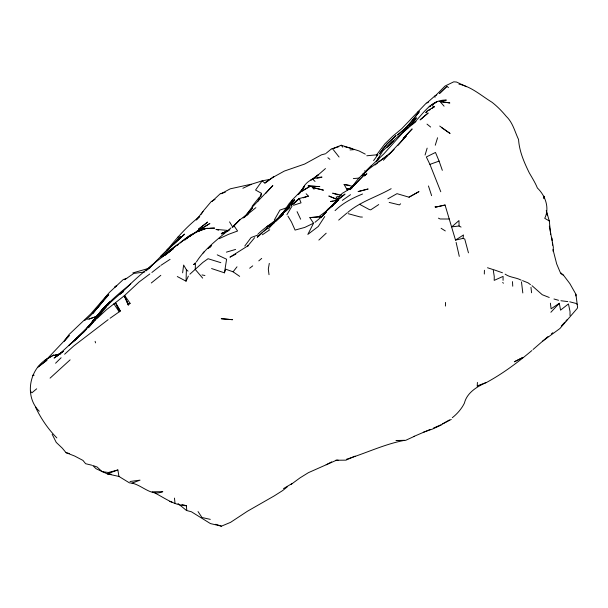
<?xml version="1.0" encoding="UTF-8"?>
<svg xmlns="http://www.w3.org/2000/svg" width="608" height="608" viewBox="0 0 608 608"><rect width="100%" height="100%" fill="white"/><g stroke="black" fill="none" stroke-linecap="round" stroke-linejoin="round"><path stroke-width="0.91" d="M503.074 280.379L503.082 276.397L494.205 280.372L494.258 276.503L493.286 270.271M575.898 295.959L575.905 294.264L569.818 283.556L563.563 275.302L560.196 272.278L556.692 263.956L553.006 249.622M570.008 315.491L570.038 311.562L568.45 303.924L560.553 310.148L559.307 303.286L551.091 308.788L550.392 303.179M39.3 411.259L39.018 411C24.92 396.682 28.85 371.625 44.794 360.316M484.318 274.033L484.424 270.286M177.293 276.534L186.04 281.177L186.39 269.77L183.631 265.042L182.628 272.825M553.166 251.408L553.333 247.114L549.336 226.146M445.406 306.067L445.558 302.442M477.417 382.424L477.204 386.316M434.963 97.341L435.13 95.73L436.696 94.901M455.514 240.107L463.053 238.382L463.478 234.954L455.514 240.107L445.071 205.033L435.29 207.199L445.071 205.033M550.681 234.247L549.282 220.932L544.745 218.325C549.83 207.928 545.353 195.594 537.388 188.001C535.23 182.689 532.137 177.825 529.279 172.862C524.126 162.321 519.331 151.422 518.556 139.506C514.74 131.556 512.947 122.725 506.213 116.31C501.95 111.165 497.276 106.385 492.001 102.266C481.437 95.798 471.352 86.617 458.949 84.147M211.576 268.538L224.451 272.825L226.602 259.236L217.223 254.843M260.764 196.81L261.501 193.344L255.565 190.03L262.139 180.85L270.15 179.33M261.501 193.344L257.982 201.202M425.076 155.04L427.143 148.139M435.26 145.228L437.57 137.758M224.451 272.825L225.629 269.162L233.1 271.814L239.666 276.374M269.298 263.363L268.303 269.063L269.017 274.694M314.997 222.315L322.506 216.007L327.773 209.251L338.694 199.865L328.016 209.768M186.04 281.177L188.389 276.1M302.07 190.22C305.056 181.822 313.363 177.255 322.02 177.103L316.897 178.402M302.351 189.734L303.164 188.108L302.214 189.734M376.474 161.181L382.683 151.088L392.95 141.079L387.03 147.113M196.392 261.995C205.094 248.14 218.941 238.534 231.017 227.833M303.392 188.336L304.669 185.957L298.095 194.568M376.246 161.819L379.194 157.221M274.337 219.974L279.946 210.087L286.619 207.792M286.908 214.708L292.068 206.059M201.187 214.267L203.08 211.341L196.232 219.99L199.774 216.456C187.424 225.88 176.981 237.622 167.443 249.835M324.733 216.547L318.303 226.465L307.838 234.407L313.553 223.204L304.775 227.415L295.078 230.082L291.483 222.004L287.934 216.098M377.135 160.208L379.21 157.229M373.578 160.641L377.849 154.698L366.784 155.777M64.25 341.05L69.099 334.484L90.714 313.948L109.501 292.349L123.356 279.475L126.738 278.38M244.849 216.912L251.157 208.278L272.848 185.508L265.696 193.405M244.766 246.065L251.119 237.53L257.769 235.083M299.258 193.891L302.594 189.415L292.387 199.781L288.914 203.9L281.762 214.578L285.129 210.201L279.095 217.003L286.505 209.365L292.934 199.758L286.763 208.947L279.247 217.064L285.35 210.52C277.841 220.339 266.448 225.606 257.944 234.171M353.856 185.645L356.09 182.689L349.729 189.597L364.777 174.268L357.724 181.708L349.896 188.83L342.137 193.42L331.322 206.88L336.619 200.739L328.586 209.167M246.863 215.217L252.48 207.845L244.834 216.433M252.039 206.408L259.152 197.44M350.026 189.445L354.662 183.388C363.151 171.6 375.904 164.152 387.357 155.61M233.1 271.814L236.991 266.813M78.523 336.589L85.006 330.668L73.895 340.883L89.862 324.816L86.914 328.236L103.155 308.59L110.261 301.804L105.366 306.227L90.683 323.897L97.341 315.613M110.261 301.804C103.292 307.694 97.728 315.005 92.112 322.134L97.318 315.643M575.905 294.264L577.6 307.466L577.205 308.423L559.869 328.563L542.45 341.27M409.458 126.266L416.389 117.815L407.322 128.425M254.661 237.675L247.707 246.073L248.178 245.647L229.938 257.169L235.813 254.174M203.292 210.953L211.189 201.613L215.042 199.394M175.788 241.961L180.447 236.459L173.546 244.249L179.117 238.784L166.911 250.116L148.588 268.888L152.167 264.997M46.763 359.305L69.274 335.517L64.364 341.05M97.896 314.921C107.35 303.149 118.978 293.368 130.712 283.951M107.715 305.193L108.893 303.833L107.107 305.847M441.226 101.217L446.363 100.092C430 99.309 422.545 115.733 411.776 124.784L415.971 121.266L403.324 132.058L383.838 153.892L366.677 170.232L362.459 175.081M203.087 253.019L204.242 251.682M405.285 128.653L412.346 120.498L405.285 128.653L397.48 135.014L406.44 127.315M361.965 175.651L371.146 165.9M398.065 145.282L406.334 135.903L383.374 160.269M268.402 228.912L275.378 221.084L266.479 228.486L257.237 237.264L262.686 232.431M322.506 216.007L326.154 211.903M99.682 312.679L107.388 304.357L98.99 313.439M354.935 183.943L353.742 185.265L355.049 183.897M326.222 211.736L321.45 216.98L319.869 217.345L321.351 216.425M386.559 147.752L391.81 142.074L408.249 127.475L403.56 131.982M561.306 326.032L564.794 322.24M565.949 320.978L567.112 319.709M177.498 237.667L178.676 236.39M550.871 312.276L559.307 303.286M417.871 111.902L426.086 103.314L428.465 102.129M388.094 145.928L393.969 140.486M326.336 211.956L321.45 216.98L309.875 217.634L313.416 223.106M350.132 189.696L351.447 188.343M82.787 332.948L83.988 331.71L57.813 355.498L54.066 358.082L63.255 351.454M389.53 154.022L394.128 149.317M243.626 217.664L245.495 215.764M64.623 354.228L73.69 346.02L108.14 319.671M435.997 95.22L445.003 86.062L453.766 81.822L456.517 82.034L466.503 86.716M167.823 249.196L166.911 250.116L184.634 234.118L160.702 256.242M124.64 295.458L130.097 303.308L128.265 305.034L124.64 295.458L138.996 282.059L149.872 273.919M106.309 307.192L88.365 327.742L102.554 311L94.802 320.203C104.014 305.566 118.735 296.544 130.218 284.156L130.272 284.096C143.731 271.358 158.247 259.639 173.31 248.854M55.579 363.227L61.119 357.747M290.13 206.659L285 211.744L289.408 208.05M293.39 204.113L299.197 198.527L308.393 196.133L306.143 193.754M407.588 127.976L403.324 132.058M244.705 216.919L247.996 213.948L239.757 219.838L232.56 227.217L239.917 219.746L233.639 225.712M446.88 86.382L439.386 93.594L446.88 86.382L448.499 87.537M206.325 223.227L207.548 222.049L198.542 229.14L205.618 223.759M97.402 318.182L106.461 309.715L124.214 295.845L128.22 303.909L130.097 303.308M146.216 270.818L150.997 266.296M79.777 335.776L86.389 329.247L70.232 344.234L77.725 337.706M275.865 221.312L283.267 214.328L275.523 220.902M211.994 201.423L220.149 193.83L225.256 192.28M326.192 233.206L318.85 240.084M435.13 95.73L426.922 102.919M377.522 160.588L378.792 159.41M309.875 217.634L319.094 216.471L326.101 211.28L333.556 204.394M33.676 374.543L32.505 375.63L34.086 375.273M177.977 244.325L168.872 250.633L161.052 257.473L170.521 250.853L163.164 255.938C176.89 246.43 188.533 232.894 205.375 228.79L195.951 232.172L203.247 228.555L214.609 228.099L209.874 228.289M92.325 313.652L99.575 305.49L107.282 295.275L92.864 313.234L108.779 294.728C100.077 302.738 94.529 313.614 84.694 320.507M316.403 176.487L325.455 168.568M184.764 240.16L190.312 235.182L184.384 239.689M195.191 263.241L193.633 264.64L195.48 262.808L195.229 269.405L202.662 278.114M189.909 274.17L202.874 262.42L208.058 258.719L220.81 262.671M50.076 378.138L70.118 359.852M533.041 349.509L547.968 336.566M264.047 231.222L267.512 228.304M338.694 199.865L331.033 206.636L331.535 206.196M531.901 350.527C517.628 362.528 502.831 373.631 486.37 382.546M209.517 247.403L211.614 245.564M172.262 249.25L173.006 248.596L165.292 255.238M314.61 177.749L317.688 175.104L312.801 179.314M335.054 210.634C342.828 203.072 352.587 198.003 362.566 194.005M210.968 245.997L208.202 248.368L210.406 246.78M338.679 220.104L346.925 213.043M400.642 203.809L399.35 204.896L389.173 202.418M36.678 388.808L31.905 392.829L30.4 391.187M299.197 198.527L291.164 205.291L298.042 199.515L299.767 198.953M258.772 260.878L261.706 258.408M452.299 417.719C457.262 413.79 461.533 408.91 464.375 403.226C466.936 392.654 477.022 386.62 486.332 382.508L477.485 385.799M244.591 216.76L255.869 207.662M177.27 245.465L178.706 244.272M180.143 243.071L183.715 240.175M243.116 218.006L247.996 213.948M378.852 161.857L390.655 152.684M151.293 282.986L160.816 275.325M375.083 164.996L377.583 162.929M326.314 153.125L331.238 149.059L338.869 146.657M269.61 226.586L273.813 223.151M272.962 177.354L284.316 171.084L304.646 164.054L321.412 154.858L325.728 153.695M335.905 201.43L345.04 194.066L337.235 200.222M187.089 238.26L188.503 237.128M124.67 279.703L133.783 273.448L144.772 271.958M287.234 486.917L282.629 490.58L274.314 495.854L247.448 511.229L230.554 522.356L221.388 526.178L210.391 523.564L191.383 511.754L186.466 510.477L178.015 503.538M151.871 272.483L160.064 266.023M37.772 367.338L46.991 360.172L39.003 366.183M249.683 268.219L252.723 265.863M551.433 333.822L552.832 332.736M264.921 183.251L273.767 176.7L264.655 182.955L262.139 180.85L252.016 184.049L242.866 188.252M409.017 197.19L418.866 191.649L409.017 197.19L396.994 193.663L387.866 198.831M291.019 484.47L300.04 477.858L308.393 472.674L336.528 460.203L338.116 460.172M110.063 318.258L120.331 311.053L115.55 302.533L119.168 311.82L113.871 303.795L115.649 303.384L120.331 311.053M366.73 171.433L362.953 174.078L365.218 172.626M342.38 200.359L350.52 194.674M347.761 212.42C360.529 201.529 376.846 196.886 391.157 188.685M184.475 239.651L209.897 223.455L196.354 231.648L201.537 228.631M63.247 351.325L55.936 356.334L57.57 355.665M184.391 239.75L200.161 229.444M262.382 234.772L269.739 229.763M427.31 111.553L425.744 112.617L427.302 110.732L434.355 106.78L432.136 105.678M428.876 110.496L430.441 109.432M432.007 108.368L434.355 106.78M318.562 174.785L310.916 179.922L312.626 179.489M432.052 104.842L437.403 101.376L432.144 104.804M378.746 204.562L370.736 209.836L369.337 209.578L359.556 204.273M160.96 265.324L170.073 259.342M326.101 211.28L327.674 210.284M310.05 186.337L301.454 191.642L302.366 190.593L310.05 186.337L308.15 185.964L319.831 186.572L317.14 186.428M419.11 111.211L417.582 112.138L401.812 128.645L392.76 136.215L385.008 143.716L376.337 155.222L377.849 154.698M198.664 231.321L203.247 228.555L207.982 228.365M449.456 419.923L441.894 424.316M283.495 488.589L291.946 483.618M221.069 193.762L230.212 188.837L251.248 184.194M442.624 423.928L451.273 419.414M326.162 464.755L331.664 461.89M229.885 229.748L221.578 233.966L228.585 230.447M522.804 357.496L514.345 361.79L523.04 357.39M413.584 436.574L430.244 429.408M219.275 238.655L228.426 234.384L237.599 230.994L234.065 225.88M414.451 436.293L405.612 440.367L395.983 440.496L404.426 440.374C384.446 444.144 366.024 453.196 346.682 459.162M441.347 424.977L432.508 429.058L423.305 432.265M355.118 456.129L345.967 460.15L335.745 460.248M228.524 230.371L221.236 233.556L228.783 230.523L215.946 229.376L218.622 230.189M433.572 428.04L441.066 424.772M332.052 148.968L341.217 145.228L359.039 150.944L365.264 154.136M117.861 469.961L107.266 473.875L96.132 468.768L92.644 465.416L97.105 466.997L102.03 471.626L108.361 472.492L117.861 469.961L118.948 476.444L129.375 482.836L133.676 483.368M89.277 319.063L96.786 316.365M439.09 161.105L435.48 152.448L426.337 156.955L429.917 164.38L439.09 161.105L442.328 170.331M149.773 268.06L132.848 272.916M87.689 319.398L96.657 316.373M303.217 197.828L308.393 196.133M293.52 205.276L301.028 202.844L299.356 198.542M340.579 195.67L336.148 197.106L337.896 199.021M226.404 252.145L235.592 249.432M60.542 353.757L54.386 355.308L60.823 353.742M351.302 188.039L346.697 189.042L344.105 184.475L349.38 185.334M337.706 200.024L330.425 201.537L333.192 201.21M352.032 187.994L346.697 189.042L347.654 190.456M130.013 481.498L140.03 480.145L132.012 483.155C142.614 485.382 151.187 496.706 162.792 491.69L152.228 491.788M335.031 200.99L336.878 200.769M459.07 225.994L451.805 226.86L458.964 220.582L459.07 225.994L461.054 227.088M232.636 319.709L221.236 318.714L232.264 319.679M353.339 178.577L359.039 178.083M350.056 149.933L353.978 149.621M449.418 219.017L440.108 218.986L438.436 218.15M362.391 217.071L360.21 216.972L348.171 213.682M308.15 185.964L315.339 186.337M111.097 474.172L107.479 473.906L118.948 476.444M560.918 300.74L567.811 301.583M202.016 274.938L204.926 275.5M154.88 492.997C165.072 498.188 174.329 505.506 186.367 505.742L186.778 510.059M344.105 184.475L352.936 186.367M210.292 519.361L201.993 517.522L198.041 511.579M341.559 195.176L332.644 193.177L337.645 194.773M312.231 187.37L323.334 190.122L312.231 187.37L314.07 189.232M91.762 465.204L85.614 463.706L82.969 460.416L74.586 456.008L66.044 452.679L62.312 448.18L56.232 442.388L52.159 434.272M344.417 146.619L352.245 148.588M569.742 301.811L576.612 303.582L577.121 304.517M66.044 452.679L69.601 453.591M169.685 501.494L172.049 502.109M553.972 298.999L558.532 300.276M493.795 269.732L502.459 272.787M181.853 504.366L186.367 505.742M549.229 297.464L542.252 294.728L532.008 285.684M487.517 267.748L493.141 269.587M215.749 524.278L219.313 525.449M220.202 525.738L221.388 526.178M463.053 238.382L464.74 239.035L468.456 252.837M522.515 280.615L528.078 282.857L530.457 284.635M337.972 199.758L328.806 196.012L337.356 199.584M521.109 280.121C516.025 277.37 509.914 277.582 505.119 274.147M435.07 206.408L435.792 206.728M427.006 124.116L430.639 127.049M560.568 273.433L563.563 275.302M441.112 228.296L445.307 230.934M441.446 127.505L450.08 133.471L439.721 126.054M327.879 157.73L329.878 159.326M186.39 269.77L188.016 271.13M312.831 179.299L315.043 181.42M440.587 102.174L444.091 106.195M502.672 282.462L503.432 283.229M56.856 437.92C48.116 429.073 40.918 418.502 35.576 407.261M333.192 149.56L339.074 157.031M364.701 170.719L365.568 171.73M341.217 145.228L342.768 147.189M229.543 221.874L232.628 226.951M297.076 211.652L300.664 219.23M124.214 295.845L128.265 305.034M429.917 164.38L440.777 191.748M428.458 185.964L431.619 195.67M546.258 210.497L549.282 220.932M95.122 341.331L95.532 342.889M456.114 242.402L459.291 256.386M546.63 212.314L547.17 215.08M521.474 281.899L522.812 292.957M530.959 287.31L531.59 292.76M174.45 498.104L175.074 503.546M551.95 238.032L552.193 240.707M552.353 242.493L552.596 245.168M512.483 281.618L512.742 286.208M544.099 198.588L543.97 196.164L544.031 198.626M377.918 159.501L376.945 161.036L377.925 159.532M383.07 148.755L379.407 153.854L387.197 143.822L395.99 135.652L387.197 143.822L383.07 148.755M412.657 120.08L412.239 120.612L419.186 111.842L412.657 120.08M290.54 204.41L286.763 208.947L294.637 199.682L290.54 204.41M405.361 136.032L403.089 138.571L412.163 128.919L405.361 136.032M287.774 208.286L273.212 223.577L287.774 208.286M70.011 344.348L68.795 345.549L76.372 338.588L70.011 344.348M366.799 173.842L364.428 175.841L366.799 173.842M422.499 117.792L420.075 119.913L428.176 112.974L422.499 117.792M115.573 286.474L114.471 287.417L116.759 285.509L115.573 286.474M192.029 234.293L189.901 236.026L192.029 234.293M123.538 291.49L120.103 294.029L123.538 291.49M430.593 105.8L429.142 106.765L430.639 105.784M272.012 223.676L266.882 226.723L272.012 223.676M53.641 355.064L45.182 359.997L53.641 355.064M358.948 191.33L358.066 191.642L368.144 188.997L358.948 191.33M447.192 102.494L439.166 101.437L449.852 102.972L447.192 102.494"/></g></svg>
